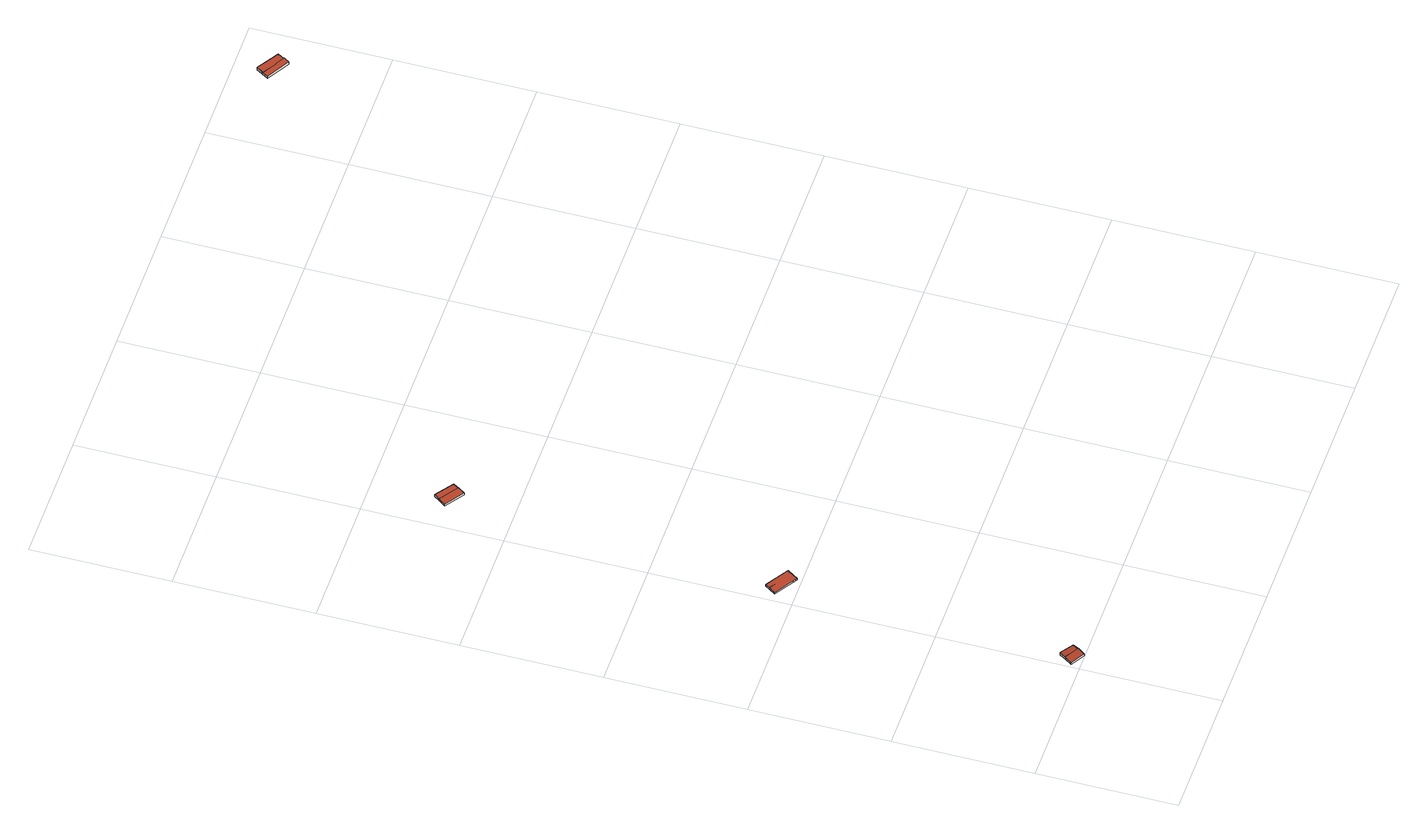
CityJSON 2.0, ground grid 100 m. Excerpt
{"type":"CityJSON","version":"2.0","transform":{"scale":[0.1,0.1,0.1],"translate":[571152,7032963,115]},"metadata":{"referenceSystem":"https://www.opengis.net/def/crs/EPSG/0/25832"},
"CityObjects":{
"building1":{"type":"Building","geometry":[{"type":"MultiSurface","lod":"2","boundaries":[[[0,1,2,3,4,5]],[[6,7,8,9,10,11,12]],[[13,14,15,16]],[[17,18,14,13]],[[19,20,18,17]],[[21,22,20,19]],[[23,24,22,21]],[[16,15,24,23]]],"semantics":{"surfaces":[{"type":"RoofSurface"},{"type":"WallSurface"}],"values":[0,0,1,1,1,1,1,1]}}]},
"building2":{"type":"Building","geometry":[{"type":"MultiSurface","lod":"2","boundaries":[[[25,26,27,28,29,30,31,26,32,33,34]],[[35,36,37,38]],[[39,40,36,35]],[[41,42,40,39]],[[43,44,42,41]],[[45,46,44,43]],[[38,37,46,45]]],"semantics":{"surfaces":[{"type":"RoofSurface"},{"type":"WallSurface"}],"values":[0,1,1,1,1,1,1]}}]},
"building3":{"type":"Building","geometry":[{"type":"MultiSurface","lod":"2","boundaries":[[[47,48,49,50]],[[51,52,53,54,55]],[[56,57,58,59]],[[60,61,57,56]],[[62,63,61,60]],[[64,65,63,62]],[[66,67,65,64]],[[59,58,67,66]]],"semantics":{"surfaces":[{"type":"RoofSurface"},{"type":"WallSurface"}],"values":[0,0,1,1,1,1,1,1]}}]},
"building4":{"type":"Building","geometry":[{"type":"MultiSurface","lod":"2","boundaries":[[[68,69,70,71,72,73,74]],[[75,76,77,78,77,79,80,81]],[[82,83,84,85]],[[86,87,83,82]],[[88,89,87,86]],[[90,91,89,88]],[[92,93,91,90]],[[85,84,93,92]]],"semantics":{"surfaces":[{"type":"RoofSurface"},{"type":"WallSurface"}],"values":[0,0,1,1,1,1,1,1]}}]}
},
"vertices":[
[71,115,24],[66,114,23],[32,66,20],[119,10,30],[127,8,31],[162,57,34],[96,160,30],[90,158,30],[67,121,32],[159,60,24],[180,85,23],[188,98,22],[186,103,23],[63,114,8],[63,114,23],[32,65,20],[32,65,8],[93,162,8],[93,162,30],[190,101,8],[190,101,22],[160,53,8],[160,53,34],[129,4,8],[129,4,31],
[197,2060,99],[195,2061,99],[216,2093,99],[56,2195,96],[35,2165,96],[109,2117,97],[113,2112,97],[34,2162,96],[4,2119,95],[165,2013,98],[28,2158,84],[28,2158,96],[2,2117,95],[2,2117,84],[54,2197,84],[54,2197,96],[218,2092,84],[218,2092,99],[192,2052,84],[192,2052,99],[166,2012,84],[166,2012,98],
[183,4508,77],[148,4459,76],[282,4365,82],[315,4416,83],[212,4546,81],[185,4512,82],[200,4497,81],[316,4418,78],[342,4455,77],[178,4502,65],[178,4502,77],[147,4457,76],[147,4457,65],[210,4548,65],[210,4548,81],[344,4454,65],[344,4454,77],[312,4408,65],[312,4408,83],[281,4363,65],[281,4363,82],
[3761,6734,73],[3614,6822,78],[3606,6819,78],[3579,6774,79],[3742,6678,73],[3758,6701,73],[3769,6726,72],[3744,6677,79],[3635,6741,75],[3579,6774,73],[3586,6770,74],[3557,6734,73],[3713,6641,78],[3721,6639,78],[3583,6780,55],[3583,6780,73],[3556,6735,73],[3556,6735,55],[3610,6825,55],[3610,6825,78],[3773,6727,55],[3773,6727,72],[3747,6682,55],[3747,6682,73],[3720,6637,55],[3720,6637,78]
]}
